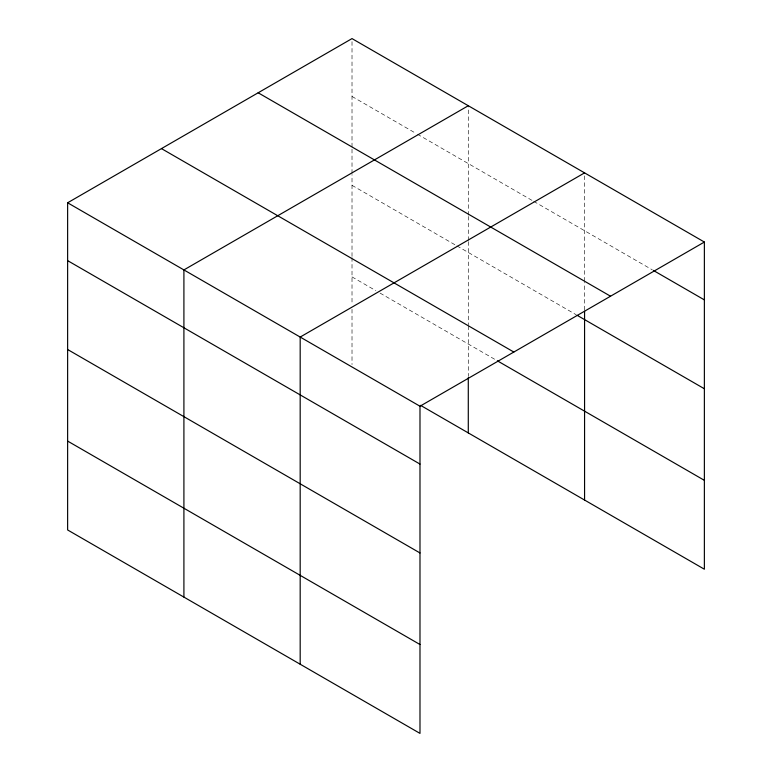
<?xml version="1.0" encoding="UTF-8"?>
<svg xmlns="http://www.w3.org/2000/svg" width="772" height="772" viewBox="0 0 772 772"><rect width="100%" height="100%" fill="white"/><g stroke="black" fill="none" stroke-linecap="round" stroke-linejoin="round"><path stroke-width="0.58" stroke-dasharray="3.86 2.9" d="M352.013 256.41L352.013 174.52M352.013 173.314L352.013 148.089M352.013 146.892L352.013 38.6M468.286 241.646L468.286 324.751M468.286 240.449L468.286 216.43M468.286 215.224L468.286 105.735M584.568 309.987L584.568 282.359M584.568 281.162L584.568 172.87M352.013 96.452L416.378 133.614M417.42 134.212L532.661 200.749M533.693 201.347L652.282 269.814M352.013 185.328L455.827 245.264M456.87 245.863L576.269 314.802M352.013 276.897L375.887 290.687M380.036 293.08L496.319 360.215M468.286 325.958L468.286 376.456M352.013 257.616L352.013 304.525M352.013 309.321L352.013 364.577"/><path stroke-width="1.16" d="M67.627 202.785L419.987 406.226L419.987 733.4L67.627 529.959L67.627 202.785L352.013 38.6L704.373 242.041L704.373 569.215L420.528 405.339M468.286 105.735L183.91 269.92L183.91 597.094M584.568 172.87L300.183 337.055L300.183 664.229M419.987 406.226L704.373 242.041M653.324 270.412L704.373 299.883M258.166 92.785L610.527 296.216M577.302 315.401L704.373 388.76M161.473 148.61L513.834 352.042M497.361 360.813L704.373 480.338M67.627 260.637L419.987 464.068M67.627 349.513L419.987 552.955M67.627 441.082L419.987 644.524M584.568 311.184L584.568 500.044M468.286 377.662L468.286 432.909"/></g></svg>
